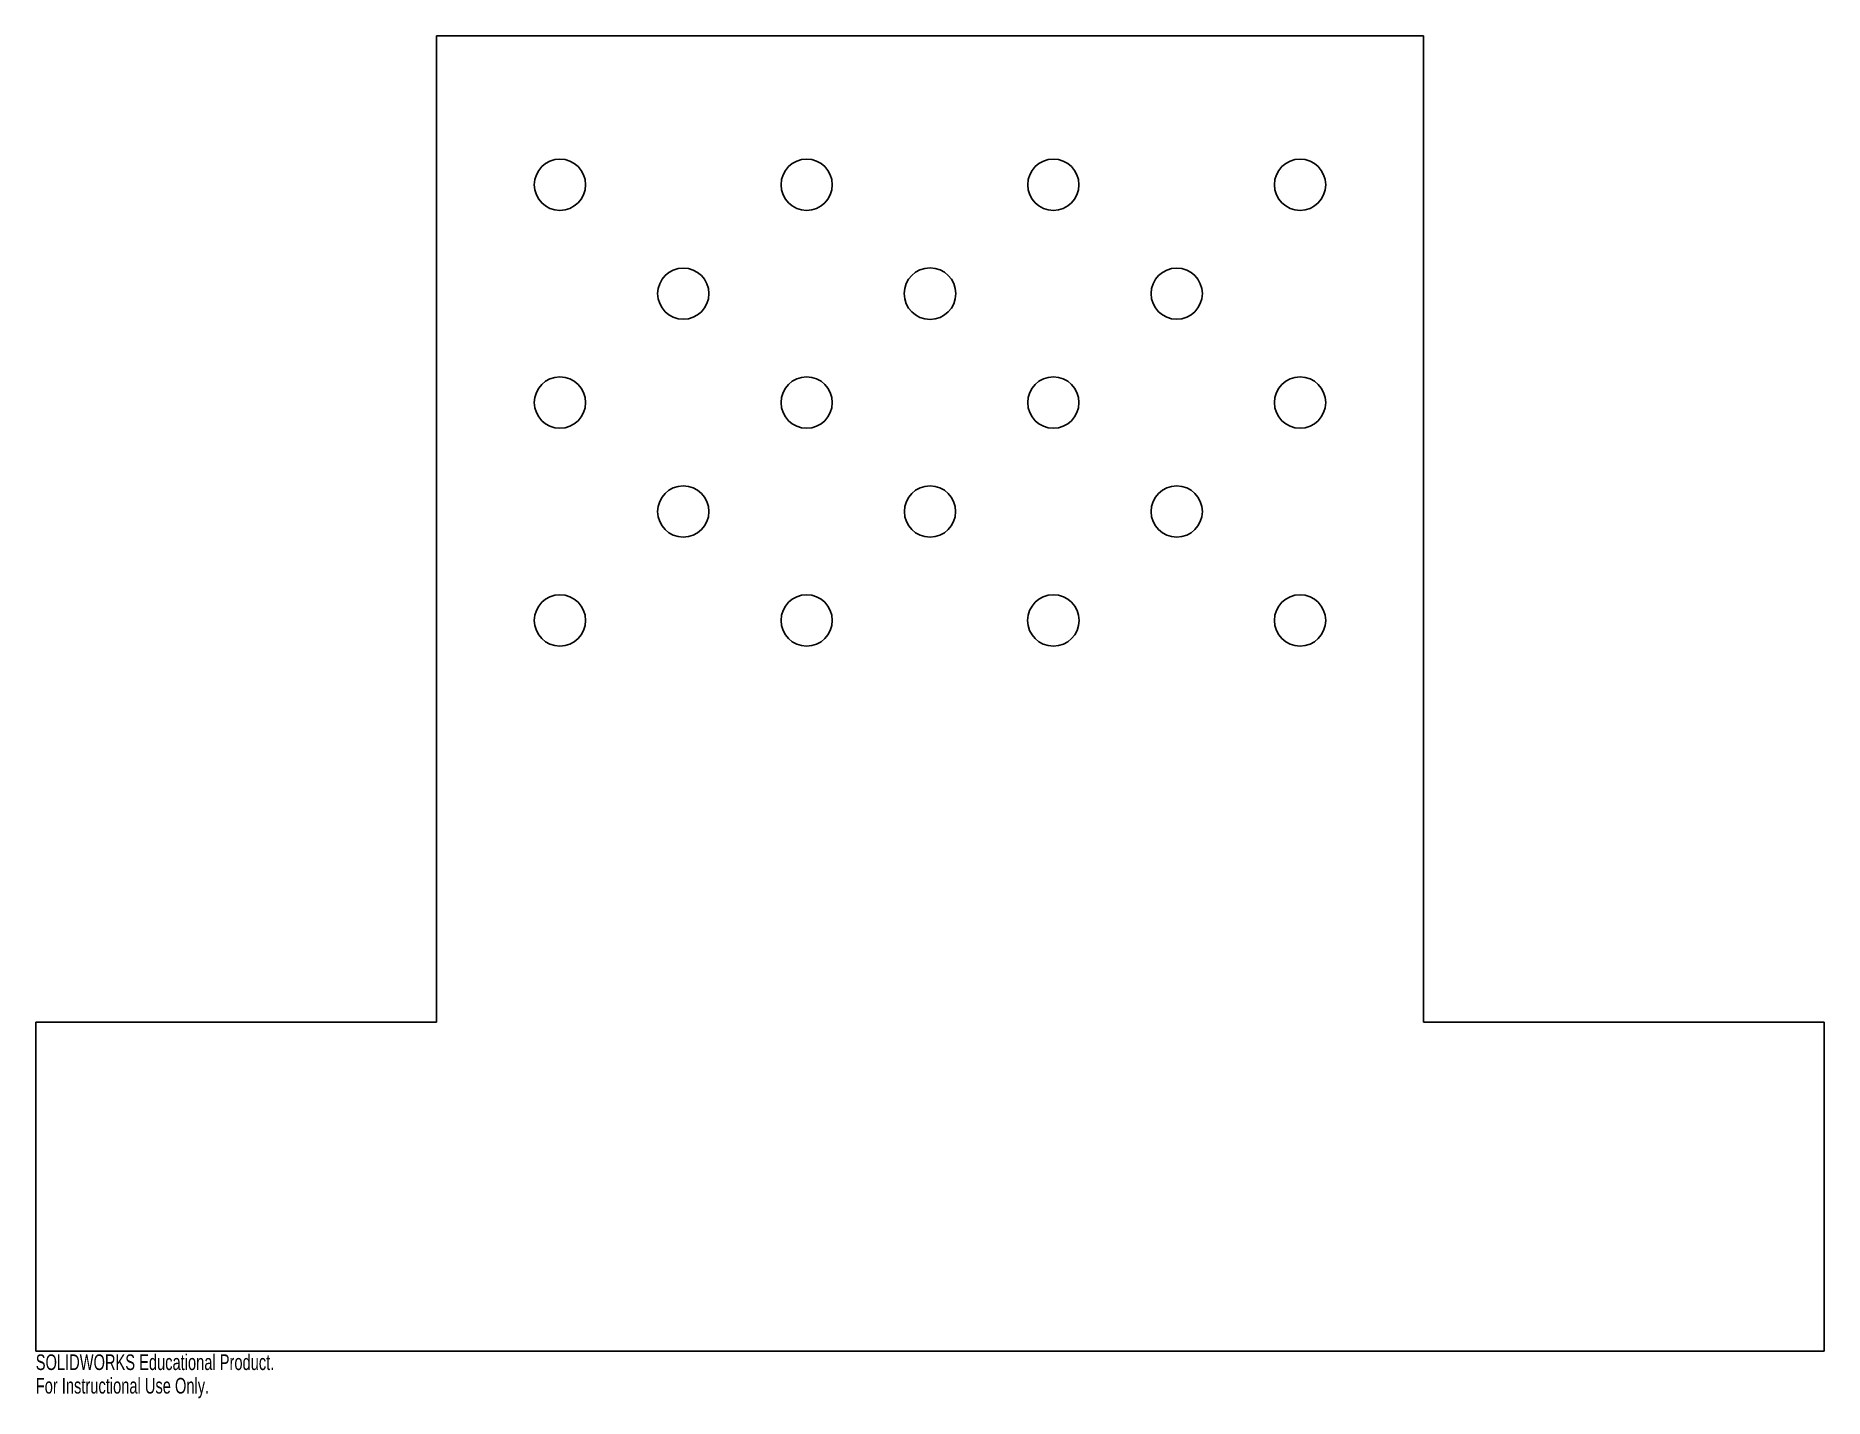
# Model space of a CAD drawing. Header units: inches. Extents: x -10.9 to 10.9, y -2.6 to 14.
import ezdxf

# ---------------------------------------------------------------- set-up
doc = ezdxf.new("R2010")
doc.units = ezdxf.units.IN
doc.header["$MEASUREMENT"] = 0
doc.styles.add('SLDTEXTSTYLE0', font='TXT', dxfattribs={"width": 0.7})

msp = doc.modelspace()

# ---------------------------------------------------------------- linework, layer by layer
at = {"color": 7, "linetype": 'Continuous', "lineweight": 25}
for p, q in [((6, 14), (-6, 14)), ((-6, 14), (-6, 2)), ((6, 2), (6, 14)), ((-6, 2), (-10.875, 2)), ((-10.875, 2), (-10.875, -2)), ((10.875, 2), (6, 2)), ((10.875, -2), (10.875, 2)), ((-10.875, -2), (10.875, -2))]:
    msp.add_line(p, q, dxfattribs=at)
for centre, radius in [((-4.5, 12.188), 0.312), ((-1.5, 12.188), 0.312), ((1.5, 12.188), 0.312), ((4.5, 12.188), 0.312), ((-3, 10.863), 0.312), ((0, 10.863), 0.313), ((3, 10.863), 0.312), ((-4.5, 9.538), 0.312), ((-1.5, 9.538), 0.312), ((1.5, 9.538), 0.312), ((4.5, 9.538), 0.312), ((-3, 8.213), 0.312), ((0, 8.213), 0.312), ((3, 8.213), 0.312), ((-4.5, 6.888), 0.312), ((-1.5, 6.888), 0.312), ((1.5, 6.888), 0.313), ((4.5, 6.888), 0.312)]:
    msp.add_circle(centre, radius, dxfattribs=at)

# ---------------------------------------------------------------- texts
at = {"color": 7, "linetype": 'Continuous', "char_height": 0.1903, "attachment_point": 1, "style": 'SLDTEXTSTYLE0'}
for s, insert in [('SOLIDWORKS Educational Product.', (-10.875, -2.04)), ('For Instructional Use Only.', (-10.875, -2.326))]:
    msp.add_mtext(s, dxfattribs=dict(at, insert=insert))

doc.saveas('drawing.dxf')
